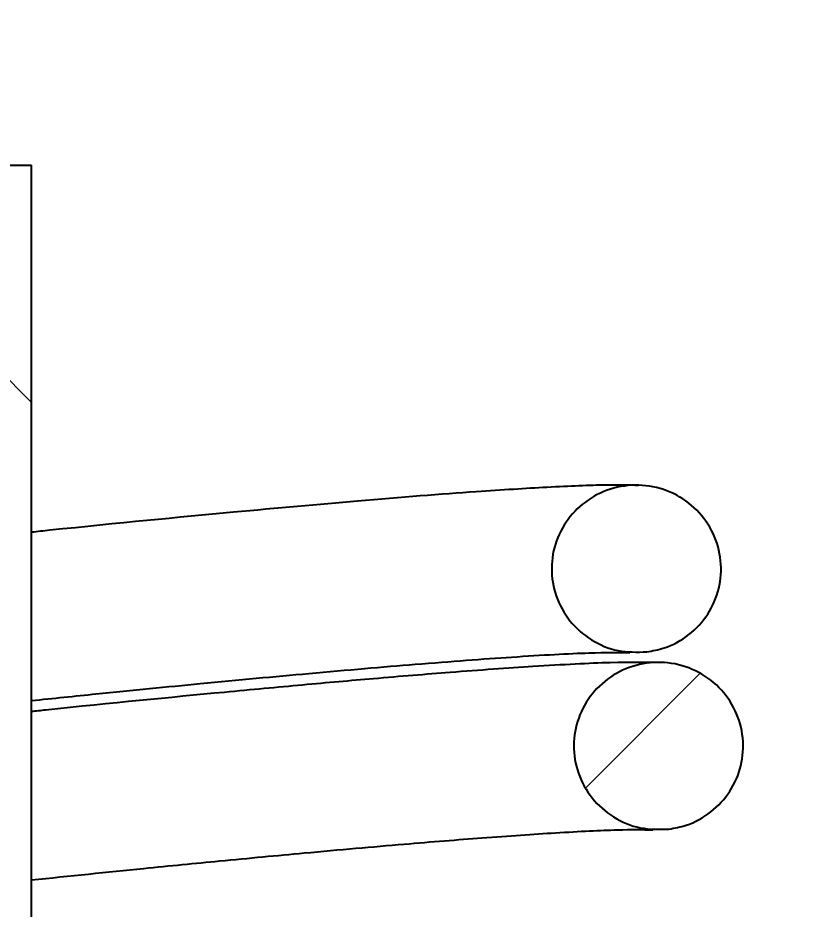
# Model space of a CAD drawing. Header units: millimetres. Extents: x 8981 to 59433, y 5244 to 14154.
# Drawn here: x 12434.7 to 12442.09, y 10725.01 to 10733.38 of the extents above; entities that cross this region are included whole.
import ezdxf

# ---------------------------------------------------------------- set-up
doc = ezdxf.new("R2010")
doc.units = ezdxf.units.MM
doc.layers.add('1实线层', color=7, linetype='Continuous', lineweight=30)
doc.layers.add('4标注层', color=3, linetype='Continuous')
doc.layers.add('6细线层', color=4, linetype='Continuous')
doc.styles.get("Standard").update_dxf_attribs({"font": 'gbenor.shx', "bigfont": 'gbcbig.shx'})
doc.dimstyles.new('1-20英寸竖', dxfattribs={"dimscale": 20, "dimtxt": 3.5, "dimasz": 2.5, "dimexe": 1.5, "dimexo": 1, "dimgap": 0.5, "dimtad": 1, "dimdec": 0, "dimrnd": 1e-09, "dimzin": 12, "dimdsep": 46, "dimtxsty": 'Standard', "dimsah": 1, "dimcen": 0.09, "dimclrt": 1, "dimadec": 0, "dimazin": 3, "dimtfac": 1, "dimtdec": 0, "dimtofl": 0, "dimtmove": 0, "dimatfit": 3, "dimfxl": 0, "dimfrac": 2, "dimtolj": 1, "dimtzin": 12, "dimarcsym": 0})

# ---------------------------------------------------------------- blocks, each defined once
blk = doc.blocks.new('*D42')
at = {"layer": '4标注层', "color": 0, "lineweight": -2, "ltscale": 2, "transparency": 16777216}
for p, q in [((12994.5673, 11576.8385), (12994.5673, 10116.58)), ((12015.0673, 10412.8385), (12015.0673, 10116.58)), ((12065.0673, 10146.58), (12944.5673, 10146.58))]:
    blk.add_line(p, q, dxfattribs=at)
at = {"layer": '4标注层', "color": 0, "transparency": 16777216}
for points in [[(12065.0673, 10154.9133), (12065.0673, 10138.2466), (12015.0673, 10146.58)], [(12944.5673, 10138.2466), (12944.5673, 10154.9133), (12994.5673, 10146.58)]]:
    blk.add_solid(points, dxfattribs=at)
at = {"layer": 'Defpoints', "color": 0, "transparency": 16777216}
for p in [(12994.5673, 11596.8385), (12015.0673, 10432.8385), (12994.5673, 10146.58)]:
    blk.add_point(p, dxfattribs=at)
at = {"layer": '4标注层', "color": 1, "ltscale": 3, "transparency": 16777216, "char_height": 70, "attachment_point": 5}
for s, insert in [('\\A1;980', (12504.8173, 10191.58)), ('\\A1;[38.6"]', (12504.8173, 10100.1216))]:
    blk.add_mtext(s, dxfattribs=dict(at, insert=insert))
blk = doc.blocks.new('G$C0240A100')
at = {"layer": '6细线层', "linetype": 'Continuous', "lineweight": 18}
h = blk.add_hatch(dxfattribs=at)
h.set_pattern_fill('ANSI31', color=0, scale=1.258332, angle=90, style=0)
h.set_pattern_definition([(135, (-140.6443, -249.913), (-2.825036, -2.825036), [])])
edge = h.paths.add_edge_path(flags=0)
edge.add_spline(control_points=[(74.3037, 22.901), (74.1289, 22.8427), (73.9541, 22.7844), (73.7794, 22.7261)], knot_values=[0, 0, 0, 0, 0.000527, 0.000527, 0.000527, 0.000527], weights=[1, 1, 1, 1], degree=3, periodic=0)
edge.add_line((73.7794, 22.7261), (73.7794, 21.5776))
edge.add_spline(control_points=[(73.7794, 21.5776), (73.9541, 21.5194), (74.1289, 21.4612), (74.3037, 21.403)], knot_values=[0, 0, 0, 0, 0.000527, 0.000527, 0.000527, 0.000527], weights=[1, 1, 1, 1], degree=3, periodic=0)
edge.add_spline(control_points=[(74.3037, 21.403), (74.1289, 21.3447), (73.9541, 21.2864), (73.7794, 21.2281)], knot_values=[0, 0, 0, 0, 0.000527, 0.000527, 0.000527, 0.000527], weights=[1, 1, 1, 1], degree=3, periodic=0)
edge.add_line((73.7794, 21.2281), (73.7794, 20.5723))
edge.add_line((73.7794, 20.5723), (80.5954, 20.5723))
edge.add_line((80.5954, 20.5723), (80.5954, 31.0584))
edge.add_line((80.5954, 31.0584), (85.9433, 31.0584))
edge.add_line((85.9433, 31.0584), (85.9433, 32.6313))
edge.add_line((85.9433, 32.6313), (80.557, 32.6313))
edge.add_line((80.557, 32.6313), (80.557, 37.8744))
edge.add_line((80.557, 37.8744), (78.7603, 37.8744))
edge.add_line((78.7603, 37.8744), (78.7603, 48.3605))
edge.add_line((78.7603, 48.3605), (73.7794, 48.3605))
edge.add_line((73.7794, 48.3605), (73.7794, 30.5657))
edge.add_spline(control_points=[(73.7794, 30.5657), (73.9541, 30.5075), (74.1289, 30.4493), (74.3037, 30.3911)], knot_values=[0, 0, 0, 0, 0.000527, 0.000527, 0.000527, 0.000527], weights=[1, 1, 1, 1], degree=3, periodic=0)
edge.add_spline(control_points=[(74.3037, 30.3911), (74.1289, 30.3328), (73.9541, 30.2745), (73.7794, 30.2162)], knot_values=[0, 0, 0, 0, 0.000527, 0.000527, 0.000527, 0.000527], weights=[1, 1, 1, 1], degree=3, periodic=0)
edge.add_line((73.7794, 30.2162), (73.7794, 29.0677))
edge.add_spline(control_points=[(73.7794, 29.0677), (73.9541, 29.0095), (74.1289, 28.9513), (74.3037, 28.8931)], knot_values=[0, 0, 0, 0, 0.000527, 0.000527, 0.000527, 0.000527], weights=[1, 1, 1, 1], degree=3, periodic=0)
edge.add_spline(control_points=[(74.3037, 28.8931), (74.1289, 28.8348), (73.9541, 28.7765), (73.7794, 28.7182)], knot_values=[0, 0, 0, 0, 0.000527, 0.000527, 0.000527, 0.000527], weights=[1, 1, 1, 1], degree=3, periodic=0)
edge.add_line((73.7794, 28.7182), (73.7794, 27.5697))
edge.add_spline(control_points=[(73.7794, 27.5697), (73.9541, 27.5115), (74.1289, 27.4533), (74.3037, 27.3951)], knot_values=[0, 0, 0, 0, 0.000527, 0.000527, 0.000527, 0.000527], weights=[1, 1, 1, 1], degree=3, periodic=0)
edge.add_spline(control_points=[(74.3037, 27.3951), (74.1289, 27.3368), (73.9541, 27.2785), (73.7794, 27.2202)], knot_values=[0, 0, 0, 0, 0.000527, 0.000527, 0.000527, 0.000527], weights=[1, 1, 1, 1], degree=3, periodic=0)
edge.add_line((73.7794, 27.2202), (73.7794, 26.0717))
edge.add_spline(control_points=[(73.7794, 26.0717), (73.9541, 26.0135), (74.1289, 25.9553), (74.3037, 25.897)], knot_values=[0, 0, 0, 0, 0.000527, 0.000527, 0.000527, 0.000527], weights=[1, 1, 1, 1], degree=3, periodic=0)
edge.add_spline(control_points=[(74.3037, 25.897), (74.1289, 25.8387), (73.9541, 25.7804), (73.7794, 25.7221)], knot_values=[0, 0, 0, 0, 0.000527, 0.000527, 0.000527, 0.000527], weights=[1, 1, 1, 1], degree=3, periodic=0)
edge.add_line((73.7794, 25.7221), (73.7794, 24.5737))
edge.add_spline(control_points=[(73.7794, 24.5737), (73.9541, 24.5155), (74.1289, 24.4572), (74.3037, 24.399)], knot_values=[0, 0, 0, 0, 0.000527, 0.000527, 0.000527, 0.000527], weights=[1, 1, 1, 1], degree=3, periodic=0)
edge.add_spline(control_points=[(74.3037, 24.399), (74.1289, 24.3407), (73.9541, 24.2824), (73.7794, 24.2241)], knot_values=[0, 0, 0, 0, 0.000527, 0.000527, 0.000527, 0.000527], weights=[1, 1, 1, 1], degree=3, periodic=0)
edge.add_line((73.7794, 24.2241), (73.7794, 23.0756))
edge.add_spline(control_points=[(73.7794, 23.0756), (73.9541, 23.0174), (74.1289, 22.9592), (74.3037, 22.901)], knot_values=[0, 0, 0, 0, 0.000527, 0.000527, 0.000527, 0.000527], weights=[1, 1, 1, 1], degree=3, periodic=0)
h = blk.add_hatch(dxfattribs=at)
h.set_pattern_fill('ANSI31', color=0, scale=1.258332, style=0)
h.set_pattern_definition([(45, (-140.6443, -249.913), (-2.825036, 2.825036), [])])
edge = h.paths.add_edge_path(flags=0)
edge.add_spline(control_points=[(84.751, 42.1211), (84.806, 42.1278), (84.8605, 42.1402), (84.9128, 42.158), (84.9963, 42.1864), (85.0761, 42.2294), (85.1457, 42.2836), (85.2147, 42.3373), (85.2755, 42.4035), (85.323, 42.4769), (85.3704, 42.5501), (85.4059, 42.6323), (85.4265, 42.717), (85.4471, 42.8019), (85.4534, 42.8916), (85.4447, 42.9785), (85.4359, 43.0662), (85.4117, 43.1536), (85.3741, 43.2333), (85.3362, 43.3138), (85.2836, 43.3889), (85.221, 43.4521), (85.1578, 43.5159), (85.0825, 43.5694), (85.0017, 43.6084), (84.9206, 43.6475), (84.8317, 43.6731), (84.7423, 43.6831), (84.6533, 43.693), (84.5614, 43.6879), (84.4742, 43.6679), (84.3878, 43.6482), (84.3035, 43.6135), (84.2284, 43.5666), (84.1541, 43.5202), (84.0866, 43.4605), (84.0315, 43.3923), (83.9769, 43.3246), (83.933, 43.2466), (83.9036, 43.1647), (83.8743, 43.0827), (83.8586, 42.9945), (83.858, 42.9074), (83.8575, 42.8196), (83.8722, 42.7304), (83.901, 42.6474), (83.9301, 42.5634), (83.9744, 42.4834), (84.0299, 42.414), (84.086, 42.344), (84.1552, 42.2828), (84.2314, 42.2355), (84.3079, 42.1881), (84.3936, 42.1534), (84.4815, 42.134), (84.5694, 42.1147), (84.6617, 42.1103), (84.751, 42.1211)], knot_values=[0, 0, 0, 0, 0.000158, 0.000158, 0.000158, 0.000413, 0.000413, 0.000413, 0.000665, 0.000665, 0.000665, 0.000916, 0.000916, 0.000916, 0.001169, 0.001169, 0.001169, 0.001423, 0.001423, 0.001423, 0.00168, 0.00168, 0.00168, 0.001939, 0.001939, 0.001939, 0.002199, 0.002199, 0.002199, 0.002457, 0.002457, 0.002457, 0.002713, 0.002713, 0.002713, 0.002966, 0.002966, 0.002966, 0.003217, 0.003217, 0.003217, 0.003468, 0.003468, 0.003468, 0.003722, 0.003722, 0.003722, 0.003979, 0.003979, 0.003979, 0.004238, 0.004238, 0.004238, 0.004497, 0.004497, 0.004497, 0.004757, 0.004757, 0.004757, 0.004757], weights=[1, 1, 1, 1, 1, 1, 1, 1, 1, 1, 1, 1, 1, 1, 1, 1, 1, 1, 1, 1, 1, 1, 1, 1, 1, 1, 1, 1, 1, 1, 1, 1, 1, 1, 1, 1, 1, 1, 1, 1, 1, 1, 1, 1, 1, 1, 1, 1, 1, 1, 1, 1, 1, 1, 1, 1, 1, 1], degree=3, periodic=0)
at = {"layer": '6细线层', "color": 0, "linetype": 'Continuous', "lineweight": 25}
for p in [(73.7794, 48.3605), (78.7603, 37.8744)]:
    blk.add_line(p, (78.7603, 48.3605), dxfattribs=at)
for points, knots in [([(84.4646, 45.35), (84.3716, 45.3525), (84.1657, 45.3583), (83.6426, 45.3364), (82.8872, 45.2894), (81.9144, 45.2128), (80.5724, 45.0911), (79.5364, 44.9921), (78.8187, 44.9166), (78.7603, 44.9105)], [0, 0, 0, 0, 0.124551, 0.275796, 0.41661, 0.606523, 0.771735, 0.981443, 1, 1, 1, 1]), ([(84.5432, 43.7863), (84.4523, 43.7842), (84.2706, 43.7801), (84.015, 43.8886), (83.8099, 44.0688), (83.6784, 44.307), (83.6346, 44.5722), (83.6814, 44.835), (83.8122, 45.0673), (84.0132, 45.2449), (84.2636, 45.348), (84.5366, 45.3634), (84.8005, 45.2876), (85.0239, 45.1285), (85.1801, 44.9055), (85.2521, 44.6456), (85.2333, 44.3787), (85.1276, 44.1335), (84.9464, 43.9374), (84.7394, 43.8225), (84.5978, 43.7964), (84.5432, 43.7863)], [0, 0, 0, 0, 0.054598, 0.1092, 0.163657, 0.217572, 0.270828, 0.323625, 0.37638, 0.429517, 0.483276, 0.537611, 0.592222, 0.646702, 0.700717, 0.754149, 0.807121, 0.859935, 0.912948, 0.966443, 1, 1, 1, 1]), ([(78.7603, 43.3294), (78.9651, 43.3506), (79.5294, 43.4089), (80.4109, 43.4954), (81.435, 43.5914), (82.4347, 43.6776), (83.3331, 43.7444), (84.038, 43.7841), (84.2724, 43.7803), (84.3828, 43.7786)], [0, 0, 0, 0, 0.0670567, 0.1847177, 0.3208694, 0.4750916, 0.6464689, 0.8334666, 1, 1, 1, 1]), ([(84.6705, 43.6846), (84.5319, 43.6873), (84.2548, 43.6927), (83.5476, 43.6553), (82.7745, 43.6005), (82.0289, 43.5393), (81.3184, 43.4765), (80.3229, 43.383), (79.4857, 43.3021), (78.8047, 43.23), (78.7603, 43.2254)], [0, 0, 0, 0, 0.17237, 0.344783, 0.488396, 0.602053, 0.696401, 0.791844, 0.986451, 1, 1, 1, 1]), ([(84.751, 42.1211), (84.6603, 42.1191), (84.4787, 42.1149), (84.2234, 42.2234), (84.0184, 42.4034), (83.8869, 42.6415), (83.843, 42.9067), (83.8896, 43.1697), (84.0204, 43.4021), (84.2213, 43.5798), (84.4717, 43.6829), (84.7444, 43.6983), (85.0082, 43.6224), (85.2314, 43.4635), (85.3876, 43.2407), (85.4596, 42.9807), (85.441, 42.7138), (85.3353, 42.4684), (85.1542, 42.2722), (84.9472, 42.1573), (84.8056, 42.1312), (84.751, 42.1211)], [0, 0, 0, 0, 0.0545614, 0.1091261, 0.1635545, 0.2174667, 0.2707459, 0.323582, 0.3763734, 0.4295285, 0.4832785, 0.5375821, 0.5921544, 0.6466044, 0.7006118, 0.7540594, 0.8070641, 0.8599135, 0.9129505, 0.966448, 1, 1, 1, 1]), ([(78.7603, 41.6434), (79.1193, 41.6808), (79.7464, 41.7459), (80.5836, 41.8277), (81.4236, 41.907), (82.2555, 41.9806), (83.0494, 42.0444), (83.7354, 42.0914), (84.3008, 42.1199), (84.5026, 42.1161), (84.6002, 42.1143)], [0, 0, 0, 0, 0.11294, 0.197272, 0.298622, 0.43326, 0.555753, 0.695975, 0.852806, 1, 1, 1, 1])]:
    blk.add_open_spline(points, degree=3, knots=knots, dxfattribs=at)
blk = doc.blocks.new('*D86')
at = {"layer": '4标注层', "color": 0, "lineweight": -2, "ltscale": 2, "transparency": 16777216}
for p, q in [((12287.2226, 12567.5544), (13147.0376, 12567.5544)), ((13117.0376, 12517.5544), (13117.0376, 10517.8385)), ((12061.0673, 10467.8385), (13147.0376, 10467.8385))]:
    blk.add_line(p, q, dxfattribs=at)
at = {"layer": '4标注层', "color": 0, "ltscale": 2, "transparency": 16777216}
for points in [[(13108.7043, 12517.5544), (13125.3709, 12517.5544), (13117.0376, 12567.5544)], [(13108.7043, 10517.8385), (13125.3709, 10517.8385), (13117.0376, 10467.8385)]]:
    blk.add_solid(points, dxfattribs=at)
at = {"layer": 'Defpoints', "color": 0, "ltscale": 2, "transparency": 16777216}
for p in [(12267.2226, 12567.5544), (12041.0673, 10467.8385), (13117.0376, 10467.8385)]:
    blk.add_point(p, dxfattribs=at)
at = {"layer": '4标注层', "color": 1, "ltscale": 2, "transparency": 16777216, "char_height": 70, "attachment_point": 5, "rotation": 90}
for s, insert in [('\\A1;[82.7"]', (13163.4959, 11517.6964)), ('\\A1;2100', (13072.0376, 11517.6964))]:
    blk.add_mtext(s, dxfattribs=dict(at, insert=insert))

msp = doc.modelspace()

# ---------------------------------------------------------------- block references
at = {"layer": '1实线层'}
msp.add_blockref('G$C0240A100', (12356.0673, 10683.639), dxfattribs=at)

# ---------------------------------------------------------------- dimensions: what is measured, and where the dimension line sits
at = {"layer": '4标注层', "ltscale": 2}
dim = msp.add_linear_dim(base=(13117.0376, 10467.8385), p1=(12267.2226, 12567.5544), p2=(12041.0673, 10467.8385), angle=90, dimstyle='1-20英寸竖', override={"dimpost": '\\X', "dimtxsty": 'Standard'}, dxfattribs=at)
dim.commit()
dim.dimension.update_dxf_attribs({"geometry": '*D86', "text_midpoint": (13117.0376, 11517.6964)})
dim = msp.add_linear_dim(base=(12994.5672653641, 10146.5799621739), p1=(12015.0672653641, 10432.8384596644), p2=(12994.5672653641, 11596.8384596644), dimstyle='1-20英寸竖', override={"dimpost": '\\X', "dimtxsty": 'Standard'}, dxfattribs=at)
dim.commit()
dim.dimension.update_dxf_attribs({"geometry": '*D42', "text_midpoint": (12504.8172653641, 10146.5799621739)})

doc.saveas('drawing.dxf')
